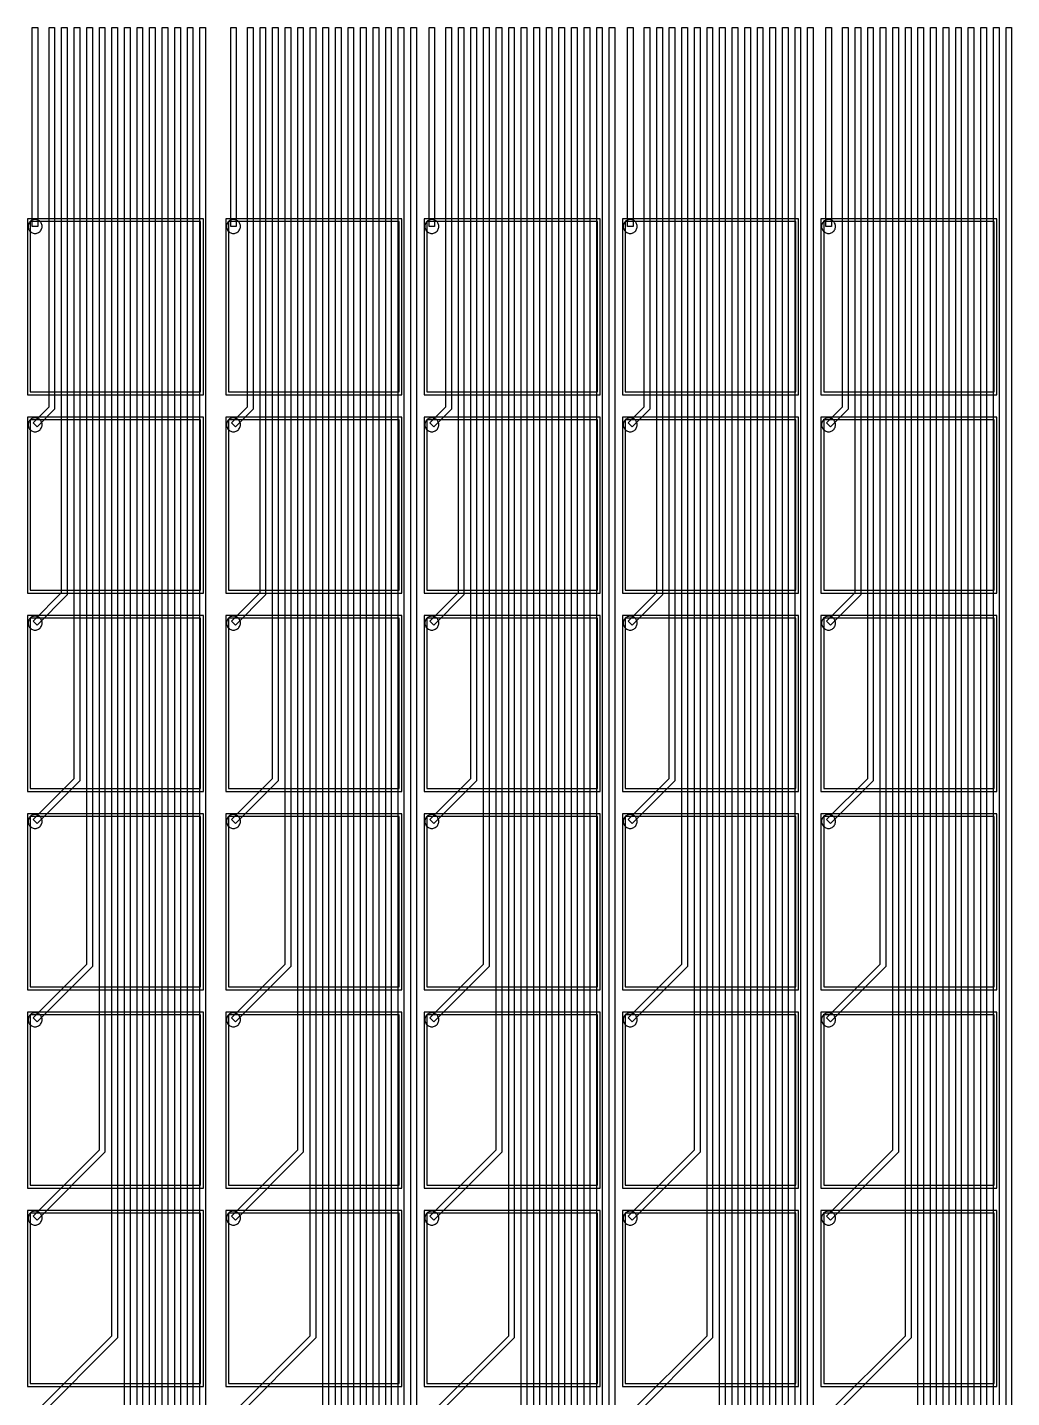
# Model space of a CAD drawing. Header units: metres. Extents: x -1210 to 4965, y 111 to 1966.
# Drawn here: x 1846 to 2198.2, y 1175 to 1665.5 of the extents above; entities that cross this region are included whole.
import ezdxf

# ---------------------------------------------------------------- set-up
doc = ezdxf.new("R2010")
doc.units = ezdxf.units.M
for name, color, linetype in [('Etching', 1, 'CONTINUOUS'), ('EtchingPad', 2, 'CONTINUOUS'), ('Metal1', 4, 'CONTINUOUS'), ('Metal2', 3, 'CONTINUOUS')]:
    doc.layers.add(name, color=color, linetype=linetype)

msp = doc.modelspace()

# ---------------------------------------------------------------- linework, layer by layer
at = {"layer": 'Etching'}
for points in [[(1851.25, 1594.25), (1851.23, 1594.58), (1851.16, 1594.9), (1851.06, 1595.21), (1850.92, 1595.5), (1850.73, 1595.77), (1850.52, 1596.02), (1850.27, 1596.23), (1850, 1596.42), (1849.71, 1596.56), (1849.4, 1596.66), (1849.08, 1596.73), (1848.75, 1596.75), (1848.42, 1596.73), (1848.1, 1596.66), (1847.79, 1596.56), (1847.5, 1596.42), (1847.23, 1596.23), (1846.98, 1596.02), (1846.77, 1595.77), (1846.58, 1595.5), (1846.44, 1595.21), (1846.34, 1594.9), (1846.27, 1594.58), (1846.25, 1594.25), (1846.27, 1593.92), (1846.34, 1593.6), (1846.44, 1593.29), (1846.58, 1593), (1846.77, 1592.73), (1846.98, 1592.48), (1847.23, 1592.27), (1847.5, 1592.08), (1847.79, 1591.94), (1848.1, 1591.84), (1848.42, 1591.77), (1848.75, 1591.75), (1849.08, 1591.77), (1849.4, 1591.84), (1849.71, 1591.94), (1850, 1592.08), (1850.27, 1592.27), (1850.52, 1592.48), (1850.73, 1592.73), (1850.92, 1593), (1851.06, 1593.29), (1851.16, 1593.6), (1851.23, 1593.92), (1851.25, 1594.25)], [(1922.25, 1594.25), (1922.23, 1594.58), (1922.16, 1594.9), (1922.06, 1595.21), (1921.92, 1595.5), (1921.73, 1595.77), (1921.52, 1596.02), (1921.27, 1596.23), (1921, 1596.42), (1920.71, 1596.56), (1920.4, 1596.66), (1920.08, 1596.73), (1919.75, 1596.75), (1919.42, 1596.73), (1919.1, 1596.66), (1918.79, 1596.56), (1918.5, 1596.42), (1918.23, 1596.23), (1917.98, 1596.02), (1917.77, 1595.77), (1917.58, 1595.5), (1917.44, 1595.21), (1917.34, 1594.9), (1917.27, 1594.58), (1917.25, 1594.25), (1917.27, 1593.92), (1917.34, 1593.6), (1917.44, 1593.29), (1917.58, 1593), (1917.77, 1592.73), (1917.98, 1592.48), (1918.23, 1592.27), (1918.5, 1592.08), (1918.79, 1591.94), (1919.1, 1591.84), (1919.42, 1591.77), (1919.75, 1591.75), (1920.08, 1591.77), (1920.4, 1591.84), (1920.71, 1591.94), (1921, 1592.08), (1921.27, 1592.27), (1921.52, 1592.48), (1921.73, 1592.73), (1921.92, 1593), (1922.06, 1593.29), (1922.16, 1593.6), (1922.23, 1593.92), (1922.25, 1594.25)], [(1993.25, 1594.25), (1993.23, 1594.58), (1993.16, 1594.9), (1993.06, 1595.21), (1992.92, 1595.5), (1992.73, 1595.77), (1992.52, 1596.02), (1992.27, 1596.23), (1992, 1596.42), (1991.71, 1596.56), (1991.4, 1596.66), (1991.08, 1596.73), (1990.75, 1596.75), (1990.42, 1596.73), (1990.1, 1596.66), (1989.79, 1596.56), (1989.5, 1596.42), (1989.23, 1596.23), (1988.98, 1596.02), (1988.77, 1595.77), (1988.58, 1595.5), (1988.44, 1595.21), (1988.34, 1594.9), (1988.27, 1594.58), (1988.25, 1594.25), (1988.27, 1593.92), (1988.34, 1593.6), (1988.44, 1593.29), (1988.58, 1593), (1988.77, 1592.73), (1988.98, 1592.48), (1989.23, 1592.27), (1989.5, 1592.08), (1989.79, 1591.94), (1990.1, 1591.84), (1990.42, 1591.77), (1990.75, 1591.75), (1991.08, 1591.77), (1991.4, 1591.84), (1991.71, 1591.94), (1992, 1592.08), (1992.27, 1592.27), (1992.52, 1592.48), (1992.73, 1592.73), (1992.92, 1593), (1993.06, 1593.29), (1993.16, 1593.6), (1993.23, 1593.92), (1993.25, 1594.25)], [(2064.25, 1594.25), (2064.23, 1594.58), (2064.16, 1594.9), (2064.06, 1595.21), (2063.92, 1595.5), (2063.73, 1595.77), (2063.52, 1596.02), (2063.27, 1596.23), (2063, 1596.42), (2062.71, 1596.56), (2062.4, 1596.66), (2062.08, 1596.73), (2061.75, 1596.75), (2061.42, 1596.73), (2061.1, 1596.66), (2060.79, 1596.56), (2060.5, 1596.42), (2060.23, 1596.23), (2059.98, 1596.02), (2059.77, 1595.77), (2059.58, 1595.5), (2059.44, 1595.21), (2059.34, 1594.9), (2059.27, 1594.58), (2059.25, 1594.25), (2059.27, 1593.92), (2059.34, 1593.6), (2059.44, 1593.29), (2059.58, 1593), (2059.77, 1592.73), (2059.98, 1592.48), (2060.23, 1592.27), (2060.5, 1592.08), (2060.79, 1591.94), (2061.1, 1591.84), (2061.42, 1591.77), (2061.75, 1591.75), (2062.08, 1591.77), (2062.4, 1591.84), (2062.71, 1591.94), (2063, 1592.08), (2063.27, 1592.27), (2063.52, 1592.48), (2063.73, 1592.73), (2063.92, 1593), (2064.06, 1593.29), (2064.16, 1593.6), (2064.23, 1593.92), (2064.25, 1594.25)], [(2135.25, 1594.25), (2135.23, 1594.58), (2135.16, 1594.9), (2135.06, 1595.21), (2134.92, 1595.5), (2134.73, 1595.77), (2134.52, 1596.02), (2134.27, 1596.23), (2134, 1596.42), (2133.71, 1596.56), (2133.4, 1596.66), (2133.08, 1596.73), (2132.75, 1596.75), (2132.42, 1596.73), (2132.1, 1596.66), (2131.79, 1596.56), (2131.5, 1596.42), (2131.23, 1596.23), (2130.98, 1596.02), (2130.77, 1595.77), (2130.58, 1595.5), (2130.44, 1595.21), (2130.34, 1594.9), (2130.27, 1594.58), (2130.25, 1594.25), (2130.27, 1593.92), (2130.34, 1593.6), (2130.44, 1593.29), (2130.58, 1593), (2130.77, 1592.73), (2130.98, 1592.48), (2131.23, 1592.27), (2131.5, 1592.08), (2131.79, 1591.94), (2132.1, 1591.84), (2132.42, 1591.77), (2132.75, 1591.75), (2133.08, 1591.77), (2133.4, 1591.84), (2133.71, 1591.94), (2134, 1592.08), (2134.27, 1592.27), (2134.52, 1592.48), (2134.73, 1592.73), (2134.92, 1593), (2135.06, 1593.29), (2135.16, 1593.6), (2135.23, 1593.92), (2135.25, 1594.25)], [(1851.25, 1523.25), (1851.23, 1523.58), (1851.16, 1523.9), (1851.06, 1524.21), (1850.92, 1524.5), (1850.73, 1524.77), (1850.52, 1525.02), (1850.27, 1525.23), (1850, 1525.42), (1849.71, 1525.56), (1849.4, 1525.66), (1849.08, 1525.73), (1848.75, 1525.75), (1848.42, 1525.73), (1848.1, 1525.66), (1847.79, 1525.56), (1847.5, 1525.42), (1847.23, 1525.23), (1846.98, 1525.02), (1846.77, 1524.77), (1846.58, 1524.5), (1846.44, 1524.21), (1846.34, 1523.9), (1846.27, 1523.58), (1846.25, 1523.25), (1846.27, 1522.92), (1846.34, 1522.6), (1846.44, 1522.29), (1846.58, 1522), (1846.77, 1521.73), (1846.98, 1521.48), (1847.23, 1521.27), (1847.5, 1521.08), (1847.79, 1520.94), (1848.1, 1520.84), (1848.42, 1520.77), (1848.75, 1520.75), (1849.08, 1520.77), (1849.4, 1520.84), (1849.71, 1520.94), (1850, 1521.08), (1850.27, 1521.27), (1850.52, 1521.48), (1850.73, 1521.73), (1850.92, 1522), (1851.06, 1522.29), (1851.16, 1522.6), (1851.23, 1522.92), (1851.25, 1523.25)], [(1922.25, 1523.25), (1922.23, 1523.58), (1922.16, 1523.9), (1922.06, 1524.21), (1921.92, 1524.5), (1921.73, 1524.77), (1921.52, 1525.02), (1921.27, 1525.23), (1921, 1525.42), (1920.71, 1525.56), (1920.4, 1525.66), (1920.08, 1525.73), (1919.75, 1525.75), (1919.42, 1525.73), (1919.1, 1525.66), (1918.79, 1525.56), (1918.5, 1525.42), (1918.23, 1525.23), (1917.98, 1525.02), (1917.77, 1524.77), (1917.58, 1524.5), (1917.44, 1524.21), (1917.34, 1523.9), (1917.27, 1523.58), (1917.25, 1523.25), (1917.27, 1522.92), (1917.34, 1522.6), (1917.44, 1522.29), (1917.58, 1522), (1917.77, 1521.73), (1917.98, 1521.48), (1918.23, 1521.27), (1918.5, 1521.08), (1918.79, 1520.94), (1919.1, 1520.84), (1919.42, 1520.77), (1919.75, 1520.75), (1920.08, 1520.77), (1920.4, 1520.84), (1920.71, 1520.94), (1921, 1521.08), (1921.27, 1521.27), (1921.52, 1521.48), (1921.73, 1521.73), (1921.92, 1522), (1922.06, 1522.29), (1922.16, 1522.6), (1922.23, 1522.92), (1922.25, 1523.25)], [(1993.25, 1523.25), (1993.23, 1523.58), (1993.16, 1523.9), (1993.06, 1524.21), (1992.92, 1524.5), (1992.73, 1524.77), (1992.52, 1525.02), (1992.27, 1525.23), (1992, 1525.42), (1991.71, 1525.56), (1991.4, 1525.66), (1991.08, 1525.73), (1990.75, 1525.75), (1990.42, 1525.73), (1990.1, 1525.66), (1989.79, 1525.56), (1989.5, 1525.42), (1989.23, 1525.23), (1988.98, 1525.02), (1988.77, 1524.77), (1988.58, 1524.5), (1988.44, 1524.21), (1988.34, 1523.9), (1988.27, 1523.58), (1988.25, 1523.25), (1988.27, 1522.92), (1988.34, 1522.6), (1988.44, 1522.29), (1988.58, 1522), (1988.77, 1521.73), (1988.98, 1521.48), (1989.23, 1521.27), (1989.5, 1521.08), (1989.79, 1520.94), (1990.1, 1520.84), (1990.42, 1520.77), (1990.75, 1520.75), (1991.08, 1520.77), (1991.4, 1520.84), (1991.71, 1520.94), (1992, 1521.08), (1992.27, 1521.27), (1992.52, 1521.48), (1992.73, 1521.73), (1992.92, 1522), (1993.06, 1522.29), (1993.16, 1522.6), (1993.23, 1522.92), (1993.25, 1523.25)], [(2064.25, 1523.25), (2064.23, 1523.58), (2064.16, 1523.9), (2064.06, 1524.21), (2063.92, 1524.5), (2063.73, 1524.77), (2063.52, 1525.02), (2063.27, 1525.23), (2063, 1525.42), (2062.71, 1525.56), (2062.4, 1525.66), (2062.08, 1525.73), (2061.75, 1525.75), (2061.42, 1525.73), (2061.1, 1525.66), (2060.79, 1525.56), (2060.5, 1525.42), (2060.23, 1525.23), (2059.98, 1525.02), (2059.77, 1524.77), (2059.58, 1524.5), (2059.44, 1524.21), (2059.34, 1523.9), (2059.27, 1523.58), (2059.25, 1523.25), (2059.27, 1522.92), (2059.34, 1522.6), (2059.44, 1522.29), (2059.58, 1522), (2059.77, 1521.73), (2059.98, 1521.48), (2060.23, 1521.27), (2060.5, 1521.08), (2060.79, 1520.94), (2061.1, 1520.84), (2061.42, 1520.77), (2061.75, 1520.75), (2062.08, 1520.77), (2062.4, 1520.84), (2062.71, 1520.94), (2063, 1521.08), (2063.27, 1521.27), (2063.52, 1521.48), (2063.73, 1521.73), (2063.92, 1522), (2064.06, 1522.29), (2064.16, 1522.6), (2064.23, 1522.92), (2064.25, 1523.25)], [(2135.25, 1523.25), (2135.23, 1523.58), (2135.16, 1523.9), (2135.06, 1524.21), (2134.92, 1524.5), (2134.73, 1524.77), (2134.52, 1525.02), (2134.27, 1525.23), (2134, 1525.42), (2133.71, 1525.56), (2133.4, 1525.66), (2133.08, 1525.73), (2132.75, 1525.75), (2132.42, 1525.73), (2132.1, 1525.66), (2131.79, 1525.56), (2131.5, 1525.42), (2131.23, 1525.23), (2130.98, 1525.02), (2130.77, 1524.77), (2130.58, 1524.5), (2130.44, 1524.21), (2130.34, 1523.9), (2130.27, 1523.58), (2130.25, 1523.25), (2130.27, 1522.92), (2130.34, 1522.6), (2130.44, 1522.29), (2130.58, 1522), (2130.77, 1521.73), (2130.98, 1521.48), (2131.23, 1521.27), (2131.5, 1521.08), (2131.79, 1520.94), (2132.1, 1520.84), (2132.42, 1520.77), (2132.75, 1520.75), (2133.08, 1520.77), (2133.4, 1520.84), (2133.71, 1520.94), (2134, 1521.08), (2134.27, 1521.27), (2134.52, 1521.48), (2134.73, 1521.73), (2134.92, 1522), (2135.06, 1522.29), (2135.16, 1522.6), (2135.23, 1522.92), (2135.25, 1523.25)], [(1851.25, 1452.25), (1851.23, 1452.58), (1851.16, 1452.9), (1851.06, 1453.21), (1850.92, 1453.5), (1850.73, 1453.77), (1850.52, 1454.02), (1850.27, 1454.23), (1850, 1454.42), (1849.71, 1454.56), (1849.4, 1454.66), (1849.08, 1454.73), (1848.75, 1454.75), (1848.42, 1454.73), (1848.1, 1454.66), (1847.79, 1454.56), (1847.5, 1454.42), (1847.23, 1454.23), (1846.98, 1454.02), (1846.77, 1453.77), (1846.58, 1453.5), (1846.44, 1453.21), (1846.34, 1452.9), (1846.27, 1452.58), (1846.25, 1452.25), (1846.27, 1451.92), (1846.34, 1451.6), (1846.44, 1451.29), (1846.58, 1451), (1846.77, 1450.73), (1846.98, 1450.48), (1847.23, 1450.27), (1847.5, 1450.08), (1847.79, 1449.94), (1848.1, 1449.84), (1848.42, 1449.77), (1848.75, 1449.75), (1849.08, 1449.77), (1849.4, 1449.84), (1849.71, 1449.94), (1850, 1450.08), (1850.27, 1450.27), (1850.52, 1450.48), (1850.73, 1450.73), (1850.92, 1451), (1851.06, 1451.29), (1851.16, 1451.6), (1851.23, 1451.92), (1851.25, 1452.25)], [(1922.25, 1452.25), (1922.23, 1452.58), (1922.16, 1452.9), (1922.06, 1453.21), (1921.92, 1453.5), (1921.73, 1453.77), (1921.52, 1454.02), (1921.27, 1454.23), (1921, 1454.42), (1920.71, 1454.56), (1920.4, 1454.66), (1920.08, 1454.73), (1919.75, 1454.75), (1919.42, 1454.73), (1919.1, 1454.66), (1918.79, 1454.56), (1918.5, 1454.42), (1918.23, 1454.23), (1917.98, 1454.02), (1917.77, 1453.77), (1917.58, 1453.5), (1917.44, 1453.21), (1917.34, 1452.9), (1917.27, 1452.58), (1917.25, 1452.25), (1917.27, 1451.92), (1917.34, 1451.6), (1917.44, 1451.29), (1917.58, 1451), (1917.77, 1450.73), (1917.98, 1450.48), (1918.23, 1450.27), (1918.5, 1450.08), (1918.79, 1449.94), (1919.1, 1449.84), (1919.42, 1449.77), (1919.75, 1449.75), (1920.08, 1449.77), (1920.4, 1449.84), (1920.71, 1449.94), (1921, 1450.08), (1921.27, 1450.27), (1921.52, 1450.48), (1921.73, 1450.73), (1921.92, 1451), (1922.06, 1451.29), (1922.16, 1451.6), (1922.23, 1451.92), (1922.25, 1452.25)], [(1993.25, 1452.25), (1993.23, 1452.58), (1993.16, 1452.9), (1993.06, 1453.21), (1992.92, 1453.5), (1992.73, 1453.77), (1992.52, 1454.02), (1992.27, 1454.23), (1992, 1454.42), (1991.71, 1454.56), (1991.4, 1454.66), (1991.08, 1454.73), (1990.75, 1454.75), (1990.42, 1454.73), (1990.1, 1454.66), (1989.79, 1454.56), (1989.5, 1454.42), (1989.23, 1454.23), (1988.98, 1454.02), (1988.77, 1453.77), (1988.58, 1453.5), (1988.44, 1453.21), (1988.34, 1452.9), (1988.27, 1452.58), (1988.25, 1452.25), (1988.27, 1451.92), (1988.34, 1451.6), (1988.44, 1451.29), (1988.58, 1451), (1988.77, 1450.73), (1988.98, 1450.48), (1989.23, 1450.27), (1989.5, 1450.08), (1989.79, 1449.94), (1990.1, 1449.84), (1990.42, 1449.77), (1990.75, 1449.75), (1991.08, 1449.77), (1991.4, 1449.84), (1991.71, 1449.94), (1992, 1450.08), (1992.27, 1450.27), (1992.52, 1450.48), (1992.73, 1450.73), (1992.92, 1451), (1993.06, 1451.29), (1993.16, 1451.6), (1993.23, 1451.92), (1993.25, 1452.25)], [(2064.25, 1452.25), (2064.23, 1452.58), (2064.16, 1452.9), (2064.06, 1453.21), (2063.92, 1453.5), (2063.73, 1453.77), (2063.52, 1454.02), (2063.27, 1454.23), (2063, 1454.42), (2062.71, 1454.56), (2062.4, 1454.66), (2062.08, 1454.73), (2061.75, 1454.75), (2061.42, 1454.73), (2061.1, 1454.66), (2060.79, 1454.56), (2060.5, 1454.42), (2060.23, 1454.23), (2059.98, 1454.02), (2059.77, 1453.77), (2059.58, 1453.5), (2059.44, 1453.21), (2059.34, 1452.9), (2059.27, 1452.58), (2059.25, 1452.25), (2059.27, 1451.92), (2059.34, 1451.6), (2059.44, 1451.29), (2059.58, 1451), (2059.77, 1450.73), (2059.98, 1450.48), (2060.23, 1450.27), (2060.5, 1450.08), (2060.79, 1449.94), (2061.1, 1449.84), (2061.42, 1449.77), (2061.75, 1449.75), (2062.08, 1449.77), (2062.4, 1449.84), (2062.71, 1449.94), (2063, 1450.08), (2063.27, 1450.27), (2063.52, 1450.48), (2063.73, 1450.73), (2063.92, 1451), (2064.06, 1451.29), (2064.16, 1451.6), (2064.23, 1451.92), (2064.25, 1452.25)], [(2135.25, 1452.25), (2135.23, 1452.58), (2135.16, 1452.9), (2135.06, 1453.21), (2134.92, 1453.5), (2134.73, 1453.77), (2134.52, 1454.02), (2134.27, 1454.23), (2134, 1454.42), (2133.71, 1454.56), (2133.4, 1454.66), (2133.08, 1454.73), (2132.75, 1454.75), (2132.42, 1454.73), (2132.1, 1454.66), (2131.79, 1454.56), (2131.5, 1454.42), (2131.23, 1454.23), (2130.98, 1454.02), (2130.77, 1453.77), (2130.58, 1453.5), (2130.44, 1453.21), (2130.34, 1452.9), (2130.27, 1452.58), (2130.25, 1452.25), (2130.27, 1451.92), (2130.34, 1451.6), (2130.44, 1451.29), (2130.58, 1451), (2130.77, 1450.73), (2130.98, 1450.48), (2131.23, 1450.27), (2131.5, 1450.08), (2131.79, 1449.94), (2132.1, 1449.84), (2132.42, 1449.77), (2132.75, 1449.75), (2133.08, 1449.77), (2133.4, 1449.84), (2133.71, 1449.94), (2134, 1450.08), (2134.27, 1450.27), (2134.52, 1450.48), (2134.73, 1450.73), (2134.92, 1451), (2135.06, 1451.29), (2135.16, 1451.6), (2135.23, 1451.92), (2135.25, 1452.25)], [(1851.25, 1381.25), (1851.23, 1381.58), (1851.16, 1381.9), (1851.06, 1382.21), (1850.92, 1382.5), (1850.73, 1382.77), (1850.52, 1383.02), (1850.27, 1383.23), (1850, 1383.42), (1849.71, 1383.56), (1849.4, 1383.66), (1849.08, 1383.73), (1848.75, 1383.75), (1848.42, 1383.73), (1848.1, 1383.66), (1847.79, 1383.56), (1847.5, 1383.42), (1847.23, 1383.23), (1846.98, 1383.02), (1846.77, 1382.77), (1846.58, 1382.5), (1846.44, 1382.21), (1846.34, 1381.9), (1846.27, 1381.58), (1846.25, 1381.25), (1846.27, 1380.92), (1846.34, 1380.6), (1846.44, 1380.29), (1846.58, 1380), (1846.77, 1379.73), (1846.98, 1379.48), (1847.23, 1379.27), (1847.5, 1379.08), (1847.79, 1378.94), (1848.1, 1378.84), (1848.42, 1378.77), (1848.75, 1378.75), (1849.08, 1378.77), (1849.4, 1378.84), (1849.71, 1378.94), (1850, 1379.08), (1850.27, 1379.27), (1850.52, 1379.48), (1850.73, 1379.73), (1850.92, 1380), (1851.06, 1380.29), (1851.16, 1380.6), (1851.23, 1380.92), (1851.25, 1381.25)], [(1922.25, 1381.25), (1922.23, 1381.58), (1922.16, 1381.9), (1922.06, 1382.21), (1921.92, 1382.5), (1921.73, 1382.77), (1921.52, 1383.02), (1921.27, 1383.23), (1921, 1383.42), (1920.71, 1383.56), (1920.4, 1383.66), (1920.08, 1383.73), (1919.75, 1383.75), (1919.42, 1383.73), (1919.1, 1383.66), (1918.79, 1383.56), (1918.5, 1383.42), (1918.23, 1383.23), (1917.98, 1383.02), (1917.77, 1382.77), (1917.58, 1382.5), (1917.44, 1382.21), (1917.34, 1381.9), (1917.27, 1381.58), (1917.25, 1381.25), (1917.27, 1380.92), (1917.34, 1380.6), (1917.44, 1380.29), (1917.58, 1380), (1917.77, 1379.73), (1917.98, 1379.48), (1918.23, 1379.27), (1918.5, 1379.08), (1918.79, 1378.94), (1919.1, 1378.84), (1919.42, 1378.77), (1919.75, 1378.75), (1920.08, 1378.77), (1920.4, 1378.84), (1920.71, 1378.94), (1921, 1379.08), (1921.27, 1379.27), (1921.52, 1379.48), (1921.73, 1379.73), (1921.92, 1380), (1922.06, 1380.29), (1922.16, 1380.6), (1922.23, 1380.92), (1922.25, 1381.25)], [(1993.25, 1381.25), (1993.23, 1381.58), (1993.16, 1381.9), (1993.06, 1382.21), (1992.92, 1382.5), (1992.73, 1382.77), (1992.52, 1383.02), (1992.27, 1383.23), (1992, 1383.42), (1991.71, 1383.56), (1991.4, 1383.66), (1991.08, 1383.73), (1990.75, 1383.75), (1990.42, 1383.73), (1990.1, 1383.66), (1989.79, 1383.56), (1989.5, 1383.42), (1989.23, 1383.23), (1988.98, 1383.02), (1988.77, 1382.77), (1988.58, 1382.5), (1988.44, 1382.21), (1988.34, 1381.9), (1988.27, 1381.58), (1988.25, 1381.25), (1988.27, 1380.92), (1988.34, 1380.6), (1988.44, 1380.29), (1988.58, 1380), (1988.77, 1379.73), (1988.98, 1379.48), (1989.23, 1379.27), (1989.5, 1379.08), (1989.79, 1378.94), (1990.1, 1378.84), (1990.42, 1378.77), (1990.75, 1378.75), (1991.08, 1378.77), (1991.4, 1378.84), (1991.71, 1378.94), (1992, 1379.08), (1992.27, 1379.27), (1992.52, 1379.48), (1992.73, 1379.73), (1992.92, 1380), (1993.06, 1380.29), (1993.16, 1380.6), (1993.23, 1380.92), (1993.25, 1381.25)], [(2064.25, 1381.25), (2064.23, 1381.58), (2064.16, 1381.9), (2064.06, 1382.21), (2063.92, 1382.5), (2063.73, 1382.77), (2063.52, 1383.02), (2063.27, 1383.23), (2063, 1383.42), (2062.71, 1383.56), (2062.4, 1383.66), (2062.08, 1383.73), (2061.75, 1383.75), (2061.42, 1383.73), (2061.1, 1383.66), (2060.79, 1383.56), (2060.5, 1383.42), (2060.23, 1383.23), (2059.98, 1383.02), (2059.77, 1382.77), (2059.58, 1382.5), (2059.44, 1382.21), (2059.34, 1381.9), (2059.27, 1381.58), (2059.25, 1381.25), (2059.27, 1380.92), (2059.34, 1380.6), (2059.44, 1380.29), (2059.58, 1380), (2059.77, 1379.73), (2059.98, 1379.48), (2060.23, 1379.27), (2060.5, 1379.08), (2060.79, 1378.94), (2061.1, 1378.84), (2061.42, 1378.77), (2061.75, 1378.75), (2062.08, 1378.77), (2062.4, 1378.84), (2062.71, 1378.94), (2063, 1379.08), (2063.27, 1379.27), (2063.52, 1379.48), (2063.73, 1379.73), (2063.92, 1380), (2064.06, 1380.29), (2064.16, 1380.6), (2064.23, 1380.92), (2064.25, 1381.25)], [(2135.25, 1381.25), (2135.23, 1381.58), (2135.16, 1381.9), (2135.06, 1382.21), (2134.92, 1382.5), (2134.73, 1382.77), (2134.52, 1383.02), (2134.27, 1383.23), (2134, 1383.42), (2133.71, 1383.56), (2133.4, 1383.66), (2133.08, 1383.73), (2132.75, 1383.75), (2132.42, 1383.73), (2132.1, 1383.66), (2131.79, 1383.56), (2131.5, 1383.42), (2131.23, 1383.23), (2130.98, 1383.02), (2130.77, 1382.77), (2130.58, 1382.5), (2130.44, 1382.21), (2130.34, 1381.9), (2130.27, 1381.58), (2130.25, 1381.25), (2130.27, 1380.92), (2130.34, 1380.6), (2130.44, 1380.29), (2130.58, 1380), (2130.77, 1379.73), (2130.98, 1379.48), (2131.23, 1379.27), (2131.5, 1379.08), (2131.79, 1378.94), (2132.1, 1378.84), (2132.42, 1378.77), (2132.75, 1378.75), (2133.08, 1378.77), (2133.4, 1378.84), (2133.71, 1378.94), (2134, 1379.08), (2134.27, 1379.27), (2134.52, 1379.48), (2134.73, 1379.73), (2134.92, 1380), (2135.06, 1380.29), (2135.16, 1380.6), (2135.23, 1380.92), (2135.25, 1381.25)], [(1851.25, 1310.25), (1851.23, 1310.58), (1851.16, 1310.9), (1851.06, 1311.21), (1850.92, 1311.5), (1850.73, 1311.77), (1850.52, 1312.02), (1850.27, 1312.23), (1850, 1312.42), (1849.71, 1312.56), (1849.4, 1312.66), (1849.08, 1312.73), (1848.75, 1312.75), (1848.42, 1312.73), (1848.1, 1312.66), (1847.79, 1312.56), (1847.5, 1312.42), (1847.23, 1312.23), (1846.98, 1312.02), (1846.77, 1311.77), (1846.58, 1311.5), (1846.44, 1311.21), (1846.34, 1310.9), (1846.27, 1310.58), (1846.25, 1310.25), (1846.27, 1309.92), (1846.34, 1309.6), (1846.44, 1309.29), (1846.58, 1309), (1846.77, 1308.73), (1846.98, 1308.48), (1847.23, 1308.27), (1847.5, 1308.08), (1847.79, 1307.94), (1848.1, 1307.84), (1848.42, 1307.77), (1848.75, 1307.75), (1849.08, 1307.77), (1849.4, 1307.84), (1849.71, 1307.94), (1850, 1308.08), (1850.27, 1308.27), (1850.52, 1308.48), (1850.73, 1308.73), (1850.92, 1309), (1851.06, 1309.29), (1851.16, 1309.6), (1851.23, 1309.92), (1851.25, 1310.25)], [(1922.25, 1310.25), (1922.23, 1310.58), (1922.16, 1310.9), (1922.06, 1311.21), (1921.92, 1311.5), (1921.73, 1311.77), (1921.52, 1312.02), (1921.27, 1312.23), (1921, 1312.42), (1920.71, 1312.56), (1920.4, 1312.66), (1920.08, 1312.73), (1919.75, 1312.75), (1919.42, 1312.73), (1919.1, 1312.66), (1918.79, 1312.56), (1918.5, 1312.42), (1918.23, 1312.23), (1917.98, 1312.02), (1917.77, 1311.77), (1917.58, 1311.5), (1917.44, 1311.21), (1917.34, 1310.9), (1917.27, 1310.58), (1917.25, 1310.25), (1917.27, 1309.92), (1917.34, 1309.6), (1917.44, 1309.29), (1917.58, 1309), (1917.77, 1308.73), (1917.98, 1308.48), (1918.23, 1308.27), (1918.5, 1308.08), (1918.79, 1307.94), (1919.1, 1307.84), (1919.42, 1307.77), (1919.75, 1307.75), (1920.08, 1307.77), (1920.4, 1307.84), (1920.71, 1307.94), (1921, 1308.08), (1921.27, 1308.27), (1921.52, 1308.48), (1921.73, 1308.73), (1921.92, 1309), (1922.06, 1309.29), (1922.16, 1309.6), (1922.23, 1309.92), (1922.25, 1310.25)], [(1993.25, 1310.25), (1993.23, 1310.58), (1993.16, 1310.9), (1993.06, 1311.21), (1992.92, 1311.5), (1992.73, 1311.77), (1992.52, 1312.02), (1992.27, 1312.23), (1992, 1312.42), (1991.71, 1312.56), (1991.4, 1312.66), (1991.08, 1312.73), (1990.75, 1312.75), (1990.42, 1312.73), (1990.1, 1312.66), (1989.79, 1312.56), (1989.5, 1312.42), (1989.23, 1312.23), (1988.98, 1312.02), (1988.77, 1311.77), (1988.58, 1311.5), (1988.44, 1311.21), (1988.34, 1310.9), (1988.27, 1310.58), (1988.25, 1310.25), (1988.27, 1309.92), (1988.34, 1309.6), (1988.44, 1309.29), (1988.58, 1309), (1988.77, 1308.73), (1988.98, 1308.48), (1989.23, 1308.27), (1989.5, 1308.08), (1989.79, 1307.94), (1990.1, 1307.84), (1990.42, 1307.77), (1990.75, 1307.75), (1991.08, 1307.77), (1991.4, 1307.84), (1991.71, 1307.94), (1992, 1308.08), (1992.27, 1308.27), (1992.52, 1308.48), (1992.73, 1308.73), (1992.92, 1309), (1993.06, 1309.29), (1993.16, 1309.6), (1993.23, 1309.92), (1993.25, 1310.25)], [(2064.25, 1310.25), (2064.23, 1310.58), (2064.16, 1310.9), (2064.06, 1311.21), (2063.92, 1311.5), (2063.73, 1311.77), (2063.52, 1312.02), (2063.27, 1312.23), (2063, 1312.42), (2062.71, 1312.56), (2062.4, 1312.66), (2062.08, 1312.73), (2061.75, 1312.75), (2061.42, 1312.73), (2061.1, 1312.66), (2060.79, 1312.56), (2060.5, 1312.42), (2060.23, 1312.23), (2059.98, 1312.02), (2059.77, 1311.77), (2059.58, 1311.5), (2059.44, 1311.21), (2059.34, 1310.9), (2059.27, 1310.58), (2059.25, 1310.25), (2059.27, 1309.92), (2059.34, 1309.6), (2059.44, 1309.29), (2059.58, 1309), (2059.77, 1308.73), (2059.98, 1308.48), (2060.23, 1308.27), (2060.5, 1308.08), (2060.79, 1307.94), (2061.1, 1307.84), (2061.42, 1307.77), (2061.75, 1307.75), (2062.08, 1307.77), (2062.4, 1307.84), (2062.71, 1307.94), (2063, 1308.08), (2063.27, 1308.27), (2063.52, 1308.48), (2063.73, 1308.73), (2063.92, 1309), (2064.06, 1309.29), (2064.16, 1309.6), (2064.23, 1309.92), (2064.25, 1310.25)], [(2135.25, 1310.25), (2135.23, 1310.58), (2135.16, 1310.9), (2135.06, 1311.21), (2134.92, 1311.5), (2134.73, 1311.77), (2134.52, 1312.02), (2134.27, 1312.23), (2134, 1312.42), (2133.71, 1312.56), (2133.4, 1312.66), (2133.08, 1312.73), (2132.75, 1312.75), (2132.42, 1312.73), (2132.1, 1312.66), (2131.79, 1312.56), (2131.5, 1312.42), (2131.23, 1312.23), (2130.98, 1312.02), (2130.77, 1311.77), (2130.58, 1311.5), (2130.44, 1311.21), (2130.34, 1310.9), (2130.27, 1310.58), (2130.25, 1310.25), (2130.27, 1309.92), (2130.34, 1309.6), (2130.44, 1309.29), (2130.58, 1309), (2130.77, 1308.73), (2130.98, 1308.48), (2131.23, 1308.27), (2131.5, 1308.08), (2131.79, 1307.94), (2132.1, 1307.84), (2132.42, 1307.77), (2132.75, 1307.75), (2133.08, 1307.77), (2133.4, 1307.84), (2133.71, 1307.94), (2134, 1308.08), (2134.27, 1308.27), (2134.52, 1308.48), (2134.73, 1308.73), (2134.92, 1309), (2135.06, 1309.29), (2135.16, 1309.6), (2135.23, 1309.92), (2135.25, 1310.25)], [(1851.25, 1239.25), (1851.23, 1239.58), (1851.16, 1239.9), (1851.06, 1240.21), (1850.92, 1240.5), (1850.73, 1240.77), (1850.52, 1241.02), (1850.27, 1241.23), (1850, 1241.42), (1849.71, 1241.56), (1849.4, 1241.66), (1849.08, 1241.73), (1848.75, 1241.75), (1848.42, 1241.73), (1848.1, 1241.66), (1847.79, 1241.56), (1847.5, 1241.42), (1847.23, 1241.23), (1846.98, 1241.02), (1846.77, 1240.77), (1846.58, 1240.5), (1846.44, 1240.21), (1846.34, 1239.9), (1846.27, 1239.58), (1846.25, 1239.25), (1846.27, 1238.92), (1846.34, 1238.6), (1846.44, 1238.29), (1846.58, 1238), (1846.77, 1237.73), (1846.98, 1237.48), (1847.23, 1237.27), (1847.5, 1237.08), (1847.79, 1236.94), (1848.1, 1236.84), (1848.42, 1236.77), (1848.75, 1236.75), (1849.08, 1236.77), (1849.4, 1236.84), (1849.71, 1236.94), (1850, 1237.08), (1850.27, 1237.27), (1850.52, 1237.48), (1850.73, 1237.73), (1850.92, 1238), (1851.06, 1238.29), (1851.16, 1238.6), (1851.23, 1238.92), (1851.25, 1239.25)], [(1922.25, 1239.25), (1922.23, 1239.58), (1922.16, 1239.9), (1922.06, 1240.21), (1921.92, 1240.5), (1921.73, 1240.77), (1921.52, 1241.02), (1921.27, 1241.23), (1921, 1241.42), (1920.71, 1241.56), (1920.4, 1241.66), (1920.08, 1241.73), (1919.75, 1241.75), (1919.42, 1241.73), (1919.1, 1241.66), (1918.79, 1241.56), (1918.5, 1241.42), (1918.23, 1241.23), (1917.98, 1241.02), (1917.77, 1240.77), (1917.58, 1240.5), (1917.44, 1240.21), (1917.34, 1239.9), (1917.27, 1239.58), (1917.25, 1239.25), (1917.27, 1238.92), (1917.34, 1238.6), (1917.44, 1238.29), (1917.58, 1238), (1917.77, 1237.73), (1917.98, 1237.48), (1918.23, 1237.27), (1918.5, 1237.08), (1918.79, 1236.94), (1919.1, 1236.84), (1919.42, 1236.77), (1919.75, 1236.75), (1920.08, 1236.77), (1920.4, 1236.84), (1920.71, 1236.94), (1921, 1237.08), (1921.27, 1237.27), (1921.52, 1237.48), (1921.73, 1237.73), (1921.92, 1238), (1922.06, 1238.29), (1922.16, 1238.6), (1922.23, 1238.92), (1922.25, 1239.25)], [(1993.25, 1239.25), (1993.23, 1239.58), (1993.16, 1239.9), (1993.06, 1240.21), (1992.92, 1240.5), (1992.73, 1240.77), (1992.52, 1241.02), (1992.27, 1241.23), (1992, 1241.42), (1991.71, 1241.56), (1991.4, 1241.66), (1991.08, 1241.73), (1990.75, 1241.75), (1990.42, 1241.73), (1990.1, 1241.66), (1989.79, 1241.56), (1989.5, 1241.42), (1989.23, 1241.23), (1988.98, 1241.02), (1988.77, 1240.77), (1988.58, 1240.5), (1988.44, 1240.21), (1988.34, 1239.9), (1988.27, 1239.58), (1988.25, 1239.25), (1988.27, 1238.92), (1988.34, 1238.6), (1988.44, 1238.29), (1988.58, 1238), (1988.77, 1237.73), (1988.98, 1237.48), (1989.23, 1237.27), (1989.5, 1237.08), (1989.79, 1236.94), (1990.1, 1236.84), (1990.42, 1236.77), (1990.75, 1236.75), (1991.08, 1236.77), (1991.4, 1236.84), (1991.71, 1236.94), (1992, 1237.08), (1992.27, 1237.27), (1992.52, 1237.48), (1992.73, 1237.73), (1992.92, 1238), (1993.06, 1238.29), (1993.16, 1238.6), (1993.23, 1238.92), (1993.25, 1239.25)], [(2064.25, 1239.25), (2064.23, 1239.58), (2064.16, 1239.9), (2064.06, 1240.21), (2063.92, 1240.5), (2063.73, 1240.77), (2063.52, 1241.02), (2063.27, 1241.23), (2063, 1241.42), (2062.71, 1241.56), (2062.4, 1241.66), (2062.08, 1241.73), (2061.75, 1241.75), (2061.42, 1241.73), (2061.1, 1241.66), (2060.79, 1241.56), (2060.5, 1241.42), (2060.23, 1241.23), (2059.98, 1241.02), (2059.77, 1240.77), (2059.58, 1240.5), (2059.44, 1240.21), (2059.34, 1239.9), (2059.27, 1239.58), (2059.25, 1239.25), (2059.27, 1238.92), (2059.34, 1238.6), (2059.44, 1238.29), (2059.58, 1238), (2059.77, 1237.73), (2059.98, 1237.48), (2060.23, 1237.27), (2060.5, 1237.08), (2060.79, 1236.94), (2061.1, 1236.84), (2061.42, 1236.77), (2061.75, 1236.75), (2062.08, 1236.77), (2062.4, 1236.84), (2062.71, 1236.94), (2063, 1237.08), (2063.27, 1237.27), (2063.52, 1237.48), (2063.73, 1237.73), (2063.92, 1238), (2064.06, 1238.29), (2064.16, 1238.6), (2064.23, 1238.92), (2064.25, 1239.25)], [(2135.25, 1239.25), (2135.23, 1239.58), (2135.16, 1239.9), (2135.06, 1240.21), (2134.92, 1240.5), (2134.73, 1240.77), (2134.52, 1241.02), (2134.27, 1241.23), (2134, 1241.42), (2133.71, 1241.56), (2133.4, 1241.66), (2133.08, 1241.73), (2132.75, 1241.75), (2132.42, 1241.73), (2132.1, 1241.66), (2131.79, 1241.56), (2131.5, 1241.42), (2131.23, 1241.23), (2130.98, 1241.02), (2130.77, 1240.77), (2130.58, 1240.5), (2130.44, 1240.21), (2130.34, 1239.9), (2130.27, 1239.58), (2130.25, 1239.25), (2130.27, 1238.92), (2130.34, 1238.6), (2130.44, 1238.29), (2130.58, 1238), (2130.77, 1237.73), (2130.98, 1237.48), (2131.23, 1237.27), (2131.5, 1237.08), (2131.79, 1236.94), (2132.1, 1236.84), (2132.42, 1236.77), (2132.75, 1236.75), (2133.08, 1236.77), (2133.4, 1236.84), (2133.71, 1236.94), (2134, 1237.08), (2134.27, 1237.27), (2134.52, 1237.48), (2134.73, 1237.73), (2134.92, 1238), (2135.06, 1238.29), (2135.16, 1238.6), (2135.23, 1238.92), (2135.25, 1239.25)]]:
    msp.add_lwpolyline(points, close=True, dxfattribs=at)
at = {"layer": 'EtchingPad'}
for points in [[(1847, 1535), (1908, 1535), (1908, 1596), (1847, 1596), (1847, 1535)], [(1918, 1535), (1979, 1535), (1979, 1596), (1918, 1596), (1918, 1535)], [(1989, 1535), (2050, 1535), (2050, 1596), (1989, 1596), (1989, 1535)], [(2060, 1535), (2121, 1535), (2121, 1596), (2060, 1596), (2060, 1535)], [(2131, 1535), (2192, 1535), (2192, 1596), (2131, 1596), (2131, 1535)], [(1847, 1464), (1908, 1464), (1908, 1525), (1847, 1525), (1847, 1464)], [(1918, 1464), (1979, 1464), (1979, 1525), (1918, 1525), (1918, 1464)], [(1989, 1464), (2050, 1464), (2050, 1525), (1989, 1525), (1989, 1464)], [(2060, 1464), (2121, 1464), (2121, 1525), (2060, 1525), (2060, 1464)], [(2131, 1464), (2192, 1464), (2192, 1525), (2131, 1525), (2131, 1464)], [(1847, 1393), (1908, 1393), (1908, 1454), (1847, 1454), (1847, 1393)], [(1918, 1393), (1979, 1393), (1979, 1454), (1918, 1454), (1918, 1393)], [(1989, 1393), (2050, 1393), (2050, 1454), (1989, 1454), (1989, 1393)], [(2060, 1393), (2121, 1393), (2121, 1454), (2060, 1454), (2060, 1393)], [(2131, 1393), (2192, 1393), (2192, 1454), (2131, 1454), (2131, 1393)], [(1847, 1322), (1908, 1322), (1908, 1383), (1847, 1383), (1847, 1322)], [(1918, 1322), (1979, 1322), (1979, 1383), (1918, 1383), (1918, 1322)], [(1989, 1322), (2050, 1322), (2050, 1383), (1989, 1383), (1989, 1322)], [(2060, 1322), (2121, 1322), (2121, 1383), (2060, 1383), (2060, 1322)], [(2131, 1322), (2192, 1322), (2192, 1383), (2131, 1383), (2131, 1322)], [(1847, 1251), (1908, 1251), (1908, 1312), (1847, 1312), (1847, 1251)], [(1918, 1251), (1979, 1251), (1979, 1312), (1918, 1312), (1918, 1251)], [(1989, 1251), (2050, 1251), (2050, 1312), (1989, 1312), (1989, 1251)], [(2060, 1251), (2121, 1251), (2121, 1312), (2060, 1312), (2060, 1251)], [(2131, 1251), (2192, 1251), (2192, 1312), (2131, 1312), (2131, 1251)], [(1847, 1180), (1908, 1180), (1908, 1241), (1847, 1241), (1847, 1180)], [(1918, 1180), (1979, 1180), (1979, 1241), (1918, 1241), (1918, 1180)], [(1989, 1180), (2050, 1180), (2050, 1241), (1989, 1241), (1989, 1180)], [(2060, 1180), (2121, 1180), (2121, 1241), (2060, 1241), (2060, 1180)], [(2131, 1180), (2192, 1180), (2192, 1241), (2131, 1241), (2131, 1180)]]:
    msp.add_lwpolyline(points, close=True, dxfattribs=at)
at = {"layer": 'Metal1'}
for points in [[(1849.75, 1665.5), (1849.75, 1594.25), (1847.75, 1594.25), (1847.75, 1665.5)], [(1909.75, 1665.5), (1909.75, 730.84), (1849.46, 670.54), (1848.04, 671.96), (1907.75, 731.66), (1907.75, 1665.5)], [(1905.25, 1665.5), (1905.25, 797.34), (1849.46, 741.54), (1848.04, 742.96), (1903.25, 798.16), (1903.25, 1665.5)], [(1900.75, 1665.5), (1900.75, 863.84), (1849.46, 812.54), (1848.04, 813.96), (1898.75, 864.66), (1898.75, 1665.5)], [(1896.25, 1665.5), (1896.25, 930.34), (1849.46, 883.54), (1848.04, 884.96), (1894.25, 931.16), (1894.25, 1665.5)], [(1891.75, 1665.5), (1891.75, 996.84), (1849.46, 954.54), (1848.04, 955.96), (1889.75, 997.66), (1889.75, 1665.5)], [(1887.25, 1665.5), (1887.25, 1063.34), (1849.46, 1025.54), (1848.04, 1026.96), (1885.25, 1064.16), (1885.25, 1665.5)], [(1882.75, 1665.5), (1882.75, 1129.84), (1849.46, 1096.54), (1848.04, 1097.96), (1880.75, 1130.66), (1880.75, 1665.5)], [(1878.25, 1665.5), (1878.25, 1196.34), (1849.46, 1167.54), (1848.04, 1168.96), (1876.25, 1197.16), (1876.25, 1665.5)], [(1873.75, 1665.5), (1873.75, 1262.84), (1849.46, 1238.54), (1848.04, 1239.96), (1871.75, 1263.66), (1871.75, 1665.5)], [(1869.25, 1665.5), (1869.25, 1329.34), (1849.46, 1309.54), (1848.04, 1310.96), (1867.25, 1330.16), (1867.25, 1665.5)], [(1864.75, 1665.5), (1864.75, 1395.84), (1849.46, 1380.54), (1848.04, 1381.96), (1862.75, 1396.66), (1862.75, 1665.5)], [(1860.25, 1665.5), (1860.25, 1462.34), (1849.46, 1451.54), (1848.04, 1452.96), (1858.25, 1463.16), (1858.25, 1665.5)], [(1855.75, 1665.5), (1855.75, 1528.84), (1849.46, 1522.54), (1848.04, 1523.96), (1853.75, 1529.66), (1853.75, 1665.5)], [(1920.75, 1665.5), (1920.75, 1594.25), (1918.75, 1594.25), (1918.75, 1665.5)], [(1985.25, 1665.5), (1985.25, 664.34), (1920.46, 599.54), (1919.04, 600.96), (1983.25, 665.16), (1983.25, 1665.5)], [(1980.75, 1665.5), (1980.75, 730.84), (1920.46, 670.54), (1919.04, 671.96), (1978.75, 731.66), (1978.75, 1665.5)], [(1976.25, 1665.5), (1976.25, 797.34), (1920.46, 741.54), (1919.04, 742.96), (1974.25, 798.16), (1974.25, 1665.5)], [(1971.75, 1665.5), (1971.75, 863.84), (1920.46, 812.54), (1919.04, 813.96), (1969.75, 864.66), (1969.75, 1665.5)], [(1967.25, 1665.5), (1967.25, 930.34), (1920.46, 883.54), (1919.04, 884.96), (1965.25, 931.16), (1965.25, 1665.5)], [(1962.75, 1665.5), (1962.75, 996.84), (1920.46, 954.54), (1919.04, 955.96), (1960.75, 997.66), (1960.75, 1665.5)], [(1958.25, 1665.5), (1958.25, 1063.34), (1920.46, 1025.54), (1919.04, 1026.96), (1956.25, 1064.16), (1956.25, 1665.5)], [(1953.75, 1665.5), (1953.75, 1129.84), (1920.46, 1096.54), (1919.04, 1097.96), (1951.75, 1130.66), (1951.75, 1665.5)], [(1949.25, 1665.5), (1949.25, 1196.34), (1920.46, 1167.54), (1919.04, 1168.96), (1947.25, 1197.16), (1947.25, 1665.5)], [(1944.75, 1665.5), (1944.75, 1262.84), (1920.46, 1238.54), (1919.04, 1239.96), (1942.75, 1263.66), (1942.75, 1665.5)], [(1940.25, 1665.5), (1940.25, 1329.34), (1920.46, 1309.54), (1919.04, 1310.96), (1938.25, 1330.16), (1938.25, 1665.5)], [(1935.75, 1665.5), (1935.75, 1395.84), (1920.46, 1380.54), (1919.04, 1381.96), (1933.75, 1396.66), (1933.75, 1665.5)], [(1931.25, 1665.5), (1931.25, 1462.34), (1920.46, 1451.54), (1919.04, 1452.96), (1929.25, 1463.16), (1929.25, 1665.5)], [(1926.75, 1665.5), (1926.75, 1528.84), (1920.46, 1522.54), (1919.04, 1523.96), (1924.75, 1529.66), (1924.75, 1665.5)], [(1991.75, 1665.5), (1991.75, 1594.25), (1989.75, 1594.25), (1989.75, 1665.5)], [(2056.25, 1665.5), (2056.25, 664.34), (1991.46, 599.54), (1990.04, 600.96), (2054.25, 665.16), (2054.25, 1665.5)], [(2051.75, 1665.5), (2051.75, 730.84), (1991.46, 670.54), (1990.04, 671.96), (2049.75, 731.66), (2049.75, 1665.5)], [(2047.25, 1665.5), (2047.25, 797.34), (1991.46, 741.54), (1990.04, 742.96), (2045.25, 798.16), (2045.25, 1665.5)], [(2042.75, 1665.5), (2042.75, 863.84), (1991.46, 812.54), (1990.04, 813.96), (2040.75, 864.66), (2040.75, 1665.5)], [(2038.25, 1665.5), (2038.25, 930.34), (1991.46, 883.54), (1990.04, 884.96), (2036.25, 931.16), (2036.25, 1665.5)], [(2033.75, 1665.5), (2033.75, 996.84), (1991.46, 954.54), (1990.04, 955.96), (2031.75, 997.66), (2031.75, 1665.5)], [(2029.25, 1665.5), (2029.25, 1063.34), (1991.46, 1025.54), (1990.04, 1026.96), (2027.25, 1064.16), (2027.25, 1665.5)], [(2024.75, 1665.5), (2024.75, 1129.84), (1991.46, 1096.54), (1990.04, 1097.96), (2022.75, 1130.66), (2022.75, 1665.5)], [(2020.25, 1665.5), (2020.25, 1196.34), (1991.46, 1167.54), (1990.04, 1168.96), (2018.25, 1197.16), (2018.25, 1665.5)], [(2015.75, 1665.5), (2015.75, 1262.84), (1991.46, 1238.54), (1990.04, 1239.96), (2013.75, 1263.66), (2013.75, 1665.5)], [(2011.25, 1665.5), (2011.25, 1329.34), (1991.46, 1309.54), (1990.04, 1310.96), (2009.25, 1330.16), (2009.25, 1665.5)], [(2006.75, 1665.5), (2006.75, 1395.84), (1991.46, 1380.54), (1990.04, 1381.96), (2004.75, 1396.66), (2004.75, 1665.5)], [(2002.25, 1665.5), (2002.25, 1462.34), (1991.46, 1451.54), (1990.04, 1452.96), (2000.25, 1463.16), (2000.25, 1665.5)], [(1997.75, 1665.5), (1997.75, 1528.84), (1991.46, 1522.54), (1990.04, 1523.96), (1995.75, 1529.66), (1995.75, 1665.5)], [(2062.75, 1665.5), (2062.75, 1594.25), (2060.75, 1594.25), (2060.75, 1665.5)], [(2127.25, 1665.5), (2127.25, 664.34), (2062.46, 599.54), (2061.04, 600.96), (2125.25, 665.16), (2125.25, 1665.5)], [(2122.75, 1665.5), (2122.75, 730.84), (2062.46, 670.54), (2061.04, 671.96), (2120.75, 731.66), (2120.75, 1665.5)], [(2118.25, 1665.5), (2118.25, 797.34), (2062.46, 741.54), (2061.04, 742.96), (2116.25, 798.16), (2116.25, 1665.5)], [(2113.75, 1665.5), (2113.75, 863.84), (2062.46, 812.54), (2061.04, 813.96), (2111.75, 864.66), (2111.75, 1665.5)], [(2109.25, 1665.5), (2109.25, 930.34), (2062.46, 883.54), (2061.04, 884.96), (2107.25, 931.16), (2107.25, 1665.5)], [(2104.75, 1665.5), (2104.75, 996.84), (2062.46, 954.54), (2061.04, 955.96), (2102.75, 997.66), (2102.75, 1665.5)], [(2100.25, 1665.5), (2100.25, 1063.34), (2062.46, 1025.54), (2061.04, 1026.96), (2098.25, 1064.16), (2098.25, 1665.5)], [(2095.75, 1665.5), (2095.75, 1129.84), (2062.46, 1096.54), (2061.04, 1097.96), (2093.75, 1130.66), (2093.75, 1665.5)], [(2091.25, 1665.5), (2091.25, 1196.34), (2062.46, 1167.54), (2061.04, 1168.96), (2089.25, 1197.16), (2089.25, 1665.5)], [(2086.75, 1665.5), (2086.75, 1262.84), (2062.46, 1238.54), (2061.04, 1239.96), (2084.75, 1263.66), (2084.75, 1665.5)], [(2082.25, 1665.5), (2082.25, 1329.34), (2062.46, 1309.54), (2061.04, 1310.96), (2080.25, 1330.16), (2080.25, 1665.5)], [(2077.75, 1665.5), (2077.75, 1395.84), (2062.46, 1380.54), (2061.04, 1381.96), (2075.75, 1396.66), (2075.75, 1665.5)], [(2073.25, 1665.5), (2073.25, 1462.34), (2062.46, 1451.54), (2061.04, 1452.96), (2071.25, 1463.16), (2071.25, 1665.5)], [(2068.75, 1665.5), (2068.75, 1528.84), (2062.46, 1522.54), (2061.04, 1523.96), (2066.75, 1529.66), (2066.75, 1665.5)], [(2133.75, 1665.5), (2133.75, 1594.25), (2131.75, 1594.25), (2131.75, 1665.5)], [(2198.25, 1665.5), (2198.25, 664.34), (2133.46, 599.54), (2132.04, 600.96), (2196.25, 665.16), (2196.25, 1665.5)], [(2193.75, 1665.5), (2193.75, 730.84), (2133.46, 670.54), (2132.04, 671.96), (2191.75, 731.66), (2191.75, 1665.5)], [(2189.25, 1665.5), (2189.25, 797.34), (2133.46, 741.54), (2132.04, 742.96), (2187.25, 798.16), (2187.25, 1665.5)], [(2184.75, 1665.5), (2184.75, 863.84), (2133.46, 812.54), (2132.04, 813.96), (2182.75, 864.66), (2182.75, 1665.5)], [(2180.25, 1665.5), (2180.25, 930.34), (2133.46, 883.54), (2132.04, 884.96), (2178.25, 931.16), (2178.25, 1665.5)], [(2175.75, 1665.5), (2175.75, 996.84), (2133.46, 954.54), (2132.04, 955.96), (2173.75, 997.66), (2173.75, 1665.5)], [(2171.25, 1665.5), (2171.25, 1063.34), (2133.46, 1025.54), (2132.04, 1026.96), (2169.25, 1064.16), (2169.25, 1665.5)], [(2166.75, 1665.5), (2166.75, 1129.84), (2133.46, 1096.54), (2132.04, 1097.96), (2164.75, 1130.66), (2164.75, 1665.5)], [(2162.25, 1665.5), (2162.25, 1196.34), (2133.46, 1167.54), (2132.04, 1168.96), (2160.25, 1197.16), (2160.25, 1665.5)], [(2157.75, 1665.5), (2157.75, 1262.84), (2133.46, 1238.54), (2132.04, 1239.96), (2155.75, 1263.66), (2155.75, 1665.5)], [(2153.25, 1665.5), (2153.25, 1329.34), (2133.46, 1309.54), (2132.04, 1310.96), (2151.25, 1330.16), (2151.25, 1665.5)], [(2148.75, 1665.5), (2148.75, 1395.84), (2133.46, 1380.54), (2132.04, 1381.96), (2146.75, 1396.66), (2146.75, 1665.5)], [(2144.25, 1665.5), (2144.25, 1462.34), (2133.46, 1451.54), (2132.04, 1452.96), (2142.25, 1463.16), (2142.25, 1665.5)], [(2139.75, 1665.5), (2139.75, 1528.84), (2133.46, 1522.54), (2132.04, 1523.96), (2137.75, 1529.66), (2137.75, 1665.5)]]:
    msp.add_lwpolyline(points, close=True, dxfattribs=at)
at = {"layer": 'Metal2'}
for points in [[(1846, 1534), (1909, 1534), (1909, 1597), (1846, 1597), (1846, 1534)], [(1917, 1534), (1980, 1534), (1980, 1597), (1917, 1597), (1917, 1534)], [(1988, 1534), (2051, 1534), (2051, 1597), (1988, 1597), (1988, 1534)], [(2059, 1534), (2122, 1534), (2122, 1597), (2059, 1597), (2059, 1534)], [(2130, 1534), (2193, 1534), (2193, 1597), (2130, 1597), (2130, 1534)], [(1846, 1463), (1909, 1463), (1909, 1526), (1846, 1526), (1846, 1463)], [(1917, 1463), (1980, 1463), (1980, 1526), (1917, 1526), (1917, 1463)], [(1988, 1463), (2051, 1463), (2051, 1526), (1988, 1526), (1988, 1463)], [(2059, 1463), (2122, 1463), (2122, 1526), (2059, 1526), (2059, 1463)], [(2130, 1463), (2193, 1463), (2193, 1526), (2130, 1526), (2130, 1463)], [(1846, 1392), (1909, 1392), (1909, 1455), (1846, 1455), (1846, 1392)], [(1917, 1392), (1980, 1392), (1980, 1455), (1917, 1455), (1917, 1392)], [(1988, 1392), (2051, 1392), (2051, 1455), (1988, 1455), (1988, 1392)], [(2059, 1392), (2122, 1392), (2122, 1455), (2059, 1455), (2059, 1392)], [(2130, 1392), (2193, 1392), (2193, 1455), (2130, 1455), (2130, 1392)], [(1846, 1321), (1909, 1321), (1909, 1384), (1846, 1384), (1846, 1321)], [(1917, 1321), (1980, 1321), (1980, 1384), (1917, 1384), (1917, 1321)], [(1988, 1321), (2051, 1321), (2051, 1384), (1988, 1384), (1988, 1321)], [(2059, 1321), (2122, 1321), (2122, 1384), (2059, 1384), (2059, 1321)], [(2130, 1321), (2193, 1321), (2193, 1384), (2130, 1384), (2130, 1321)], [(1846, 1250), (1909, 1250), (1909, 1313), (1846, 1313), (1846, 1250)], [(1917, 1250), (1980, 1250), (1980, 1313), (1917, 1313), (1917, 1250)], [(1988, 1250), (2051, 1250), (2051, 1313), (1988, 1313), (1988, 1250)], [(2059, 1250), (2122, 1250), (2122, 1313), (2059, 1313), (2059, 1250)], [(2130, 1250), (2193, 1250), (2193, 1313), (2130, 1313), (2130, 1250)], [(1846, 1179), (1909, 1179), (1909, 1242), (1846, 1242), (1846, 1179)], [(1917, 1179), (1980, 1179), (1980, 1242), (1917, 1242), (1917, 1179)], [(1988, 1179), (2051, 1179), (2051, 1242), (1988, 1242), (1988, 1179)], [(2059, 1179), (2122, 1179), (2122, 1242), (2059, 1242), (2059, 1179)], [(2130, 1179), (2193, 1179), (2193, 1242), (2130, 1242), (2130, 1179)]]:
    msp.add_lwpolyline(points, close=True, dxfattribs=at)

doc.saveas('drawing.dxf')
